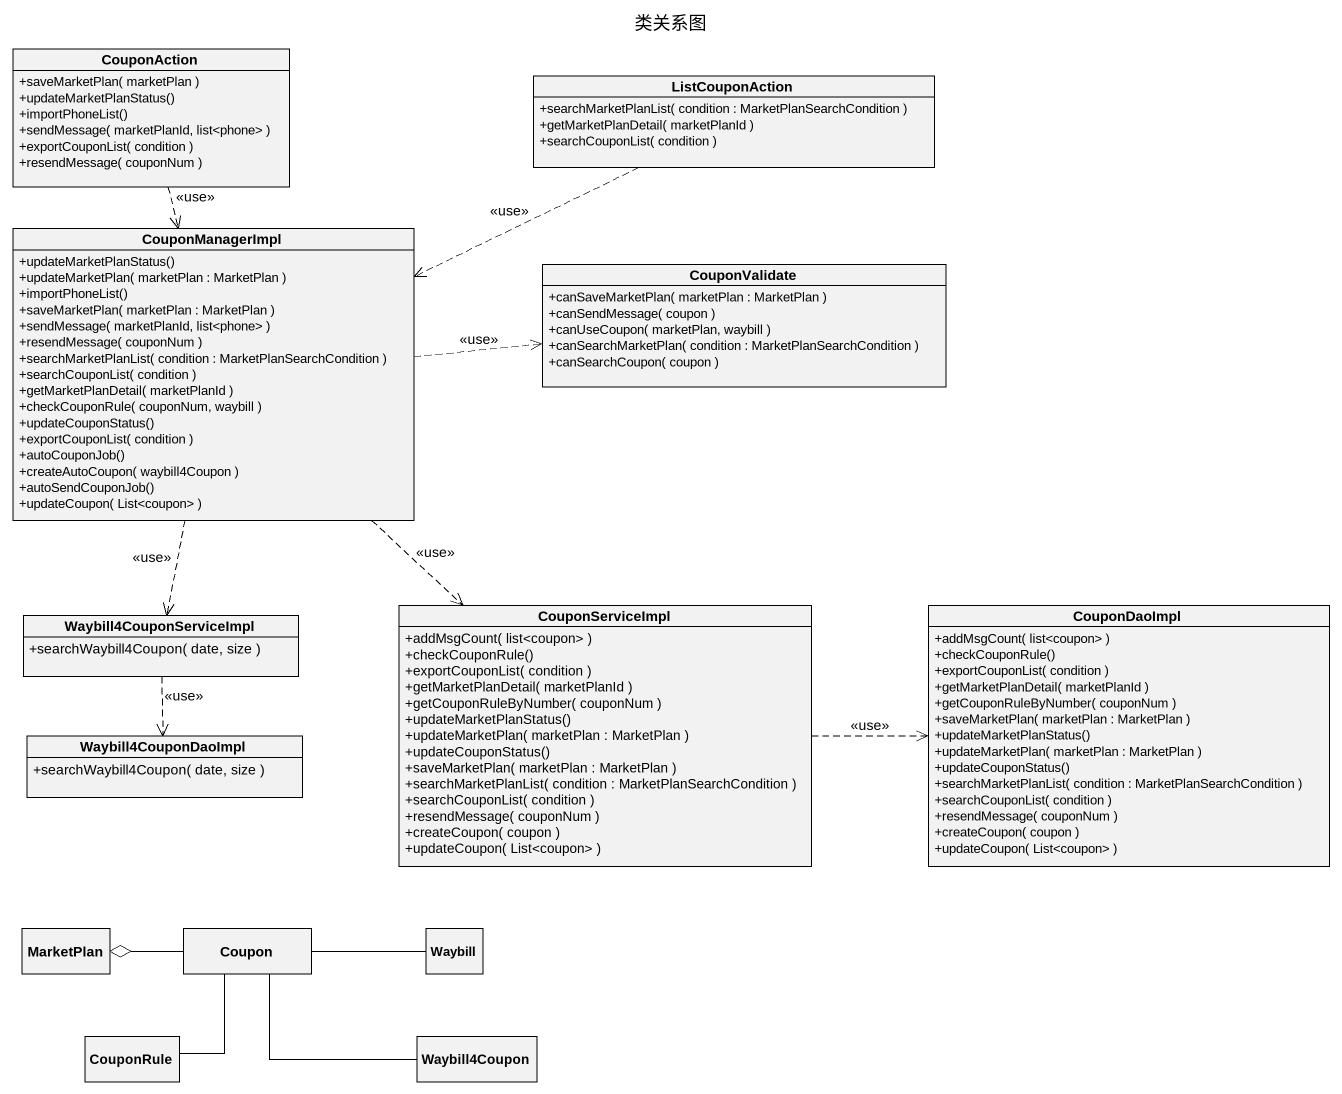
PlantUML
@startuml
title 类关系图
hide circle
hide empty members
skinparam classAttributeIconSize 0
class CouponAction {
  +saveMarketPlan( marketPlan )
  +updateMarketPlanStatus()
  +importPhoneList()
  +sendMessage( marketPlanId, list<phone> )
  +exportCouponList( condition )
  +resendMessage( couponNum )
}
class ListCouponAction {
  +searchMarketPlanList( condition : MarketPlanSearchCondition )
  +getMarketPlanDetail( marketPlanId )
  +searchCouponList( condition )
}
class CouponManagerImpl {
  +updateMarketPlanStatus()
  +updateMarketPlan( marketPlan : MarketPlan )
  +importPhoneList()
  +saveMarketPlan( marketPlan : MarketPlan )
  +sendMessage( marketPlanId, list<phone> )
  +resendMessage( couponNum )
  +searchMarketPlanList( condition : MarketPlanSearchCondition )
  +searchCouponList( condition )
  +getMarketPlanDetail( marketPlanId )
  +checkCouponRule( couponNum, waybill )
  +updateCouponStatus()
  +exportCouponList( condition )
  +autoCouponJob()
  +createAutoCoupon( waybill4Coupon )
  +autoSendCouponJob()
  +updateCoupon( List<coupon> )
}
class CouponValidate {
  +canSaveMarketPlan( marketPlan : MarketPlan )
  +canSendMessage( coupon )
  +canUseCoupon( marketPlan, waybill )
  +canSearchMarketPlan( condition : MarketPlanSearchCondition )
  +canSearchCoupon( coupon )
}
class Waybill4CouponServiceImpl {
  +searchWaybill4Coupon( date, size )
}
class CouponServiceImpl {
  +addMsgCount( list<coupon> )
  +checkCouponRule()
  +exportCouponList( condition )
  +getMarketPlanDetail( marketPlanId )
  +getCouponRuleByNumber( couponNum )
  +updateMarketPlanStatus()
  +updateMarketPlan( marketPlan : MarketPlan )
  +updateCouponStatus()
  +saveMarketPlan( marketPlan : MarketPlan )
  +searchMarketPlanList( condition : MarketPlanSearchCondition )
  +searchCouponList( condition )
  +resendMessage( couponNum )
  +createCoupon( coupon )
  +updateCoupon( List<coupon> )
}
class CouponDaoImpl {
  +addMsgCount( list<coupon> )
  +checkCouponRule()
  +exportCouponList( condition )
  +getMarketPlanDetail( marketPlanId )
  +getCouponRuleByNumber( couponNum )
  +saveMarketPlan( marketPlan : MarketPlan )
  +updateMarketPlanStatus()
  +updateMarketPlan( marketPlan : MarketPlan )
  +updateCouponStatus()
  +searchMarketPlanList( condition : MarketPlanSearchCondition )
  +searchCouponList( condition )
  +resendMessage( couponNum )
  +createCoupon( coupon )
  +updateCoupon( List<coupon> )
}
class Waybill4CouponDaoImpl {
  +searchWaybill4Coupon( date, size )
}
class MarketPlan
class Coupon
class Waybill
class CouponRule
class Waybill4Coupon
CouponAction ..> CouponManagerImpl : <<use>>
ListCouponAction .left.> CouponManagerImpl : <<use>>
CouponManagerImpl .right.> CouponValidate : <<use>>
CouponManagerImpl ..> Waybill4CouponServiceImpl : <<use>>
CouponManagerImpl ..> CouponServiceImpl : <<use>>
Waybill4CouponServiceImpl ..> Waybill4CouponDaoImpl : <<use>>
CouponServiceImpl .right.> CouponDaoImpl : <<use>>
MarketPlan o-right- Coupon
Coupon -right- Waybill
Coupon -- CouponRule
Coupon -right- Waybill4Coupon
@enduml
